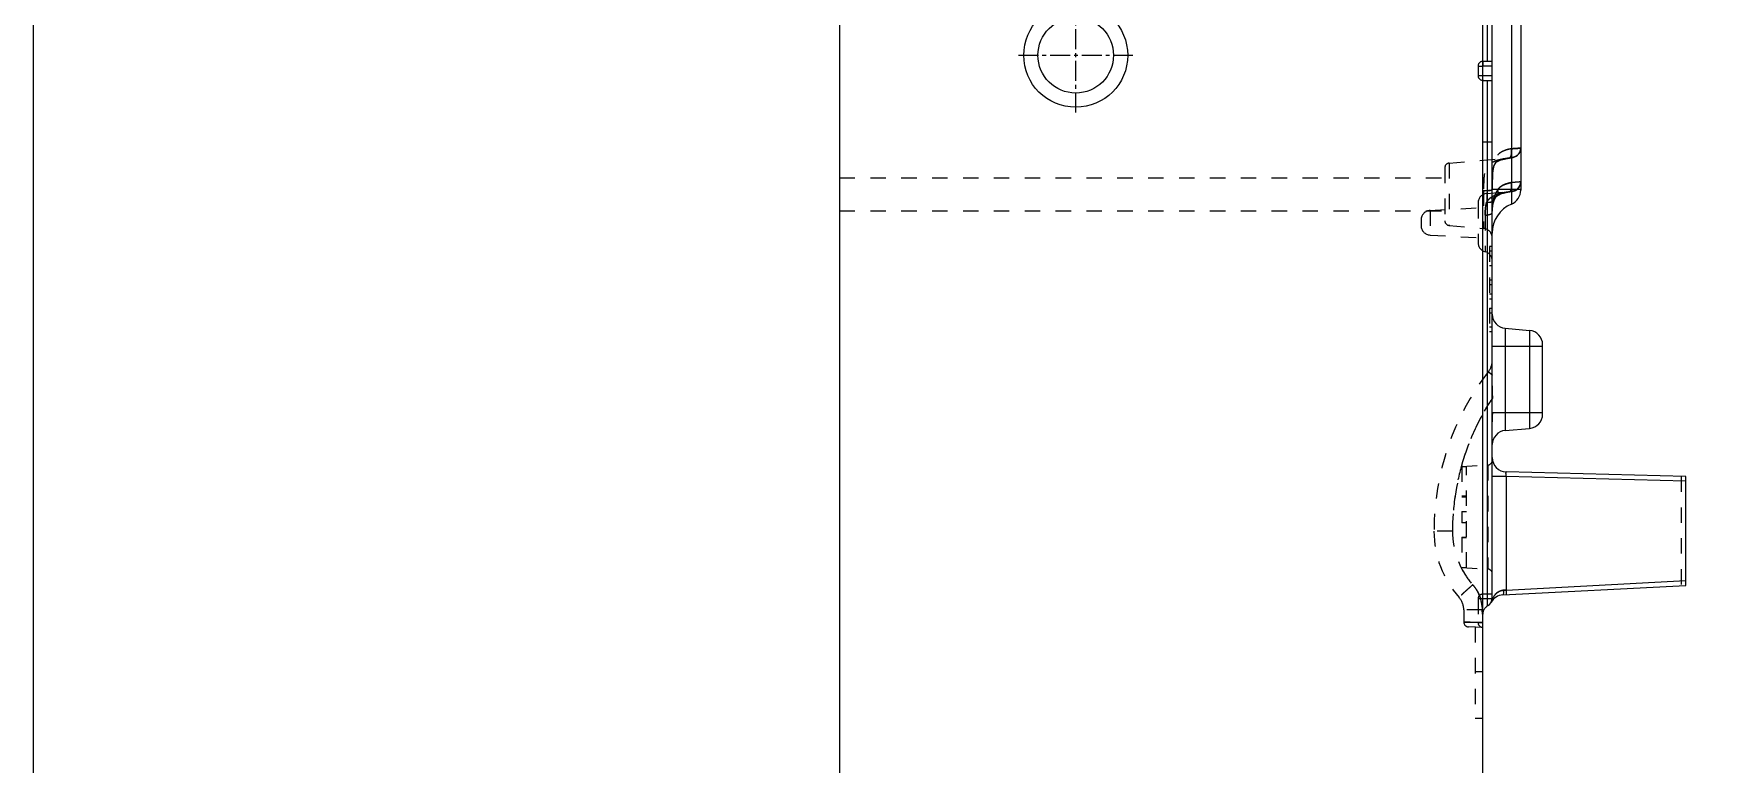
# Model space of a CAD drawing. Header units: millimetres. Extents: x -2895 to -298, y -11750 to -2997.
# Drawn here: x -2090 to -1912.2, y -6714.7 to -6637.3 of the extents above; entities that cross this region are included whole.
import ezdxf

# ---------------------------------------------------------------- set-up
doc = ezdxf.new("R2010")
doc.units = ezdxf.units.MM
doc.header["$LTSCALE"] = 16.335
doc.linetypes.add('CENTER', pattern=[0.6, 0.375, -0.075, 0.075, -0.075])
doc.linetypes.add('HIDDEN', pattern=[0.2, 0.1, -0.1])
doc.layers.get('0').update_dxf_attribs({"linetype": 'CONTINUOUS'})
doc.layers.add('DEFAULT_2', color=8, linetype='HIDDEN')

msp = doc.modelspace()

# ---------------------------------------------------------------- linework, layer by layer
at = {"color": 7, "linetype": 'Continuous'}
for p, q in [((-2004.722, -6411.623), (-2004.722, -6791.623)), ((-1935.626, -6697.046), (-1935.626, -6494.708)), ((-1936.631, -6735.76), (-1936.631, -6495.949)), ((-1933.596, -6506.557), (-1933.596, -6655.38)), ((-1932.611, -6508.039), (-1932.611, -6653.898)), ((-1936.129, -6640.263), (-1936.129, -6593.028)), ((-1935.626, -6640.763), (-1936.634, -6640.763)), ((-1935.633, -6640.263), (-1936.571, -6640.263)), ((-1936.634, -6641.773), (-1935.626, -6641.773)), ((-1936.571, -6642.273), (-1935.633, -6642.273)), ((-1936.129, -6697.916), (-1936.129, -6642.273)), ((-1935.626, -6648.806), (-1936.631, -6648.806)), ((-1932.611, -6653.831), (-1935.626, -6653.831)), ((-1934.25, -6668.524), (-1931.676, -6668.749)), ((-1934.25, -6668.524), (-1934.25, -6679.338)), ((-1931.676, -6668.749), (-1931.676, -6679.113)), ((-1935.626, -6670.413), (-1930.3, -6670.413)), ((-1930.3, -6677.611), (-1930.3, -6670.251)), ((-1935.626, -6677.448), (-1930.3, -6677.448)), ((-1934.25, -6679.338), (-1931.676, -6679.113)), ((-1934.158, -6684.223), (-1935.626, -6684.223)), ((-1915.124, -6684.222), (-1934.158, -6683.723)), ((-1915.124, -6684.722), (-1934.158, -6684.223)), ((-1934.158, -6684.223), (-1934.158, -6696.235)), ((-1915.124, -6695.738), (-1915.124, -6684.222)), ((-1934.51, -6696.753), (-1915.124, -6695.738)), ((-1934.432, -6696.254), (-1934.25, -6696.241)), ((-1934.25, -6696.241), (-1934.158, -6696.235)), ((-1934.158, -6696.235), (-1915.124, -6695.238))]:
    msp.add_line(p, q, dxfattribs=at)
at = {"color": 1, "linetype": 'CENTER', "ltscale": 0.342088}
for p, q in [((-1979.722, -6645.673), (-1979.722, -6633.573)), ((-1985.772, -6639.623), (-1973.672, -6639.623))]:
    msp.add_line(p, q, dxfattribs=at)
msp.add_lwpolyline([(-2090.041, -6349.048), (-1299.97, -6349.048), (-1299.97, -6910.924), (-2090.041, -6910.924)], close=True)
at = {"color": 7, "linetype": 'Continuous'}
for radius in [5.5, 4]:
    msp.add_circle((-1979.722, -6639.623), radius, dxfattribs=at)
for centre, radius, start, end in [((-1934.219, -6653.898), 1.608, 292.8152, 359.99984), ((-1932.31, -6658.437), 3.317, 112.81489, 180), ((-1934.119, -6667.022), 1.508, 180, 265), ((-1931.807, -6670.251), 1.508, 0, 85), ((-1931.807, -6677.611), 1.508, 275, 360), ((-1934.119, -6680.84), 1.508, 95, 180), ((-1934.119, -6682.216), 1.508, 180, 268.5), ((-1934.431, -6698.259), 1.508, 93, 151.12986), ((-1934.22, -6697.675), 1.456, 122.28532, 130.49135), ((-1934.352, -6697.396), 1.145, 94.00357, 100.03444), ((-1936.631, -6697.046), 1.005, 300, 0)]:
    msp.add_arc(centre, radius, start, end, dxfattribs=at)
for points, knots in [([(-1934.158, -6684.223), (-1934.163, -6684.16), (-1934.171, -6684.042), (-1934.175, -6683.902), (-1934.174, -6683.813), (-1934.171, -6683.765), (-1934.168, -6683.741), (-1934.162, -6683.723), (-1934.158, -6683.723)], [0, 0, 0, 0, 0.38087, 0.703956, 0.827718, 0.9196673, 0.9768078, 1, 1, 1, 1]), ([(-1935.554, -6697.046), (-1935.541, -6697.022), (-1935.476, -6696.914), (-1935.401, -6696.812), (-1935.337, -6696.738)], [0, 0, 0, 0, 0.2204521, 1, 1, 1, 1]), ([(-1934.998, -6696.444), (-1934.965, -6696.424), (-1934.826, -6696.344), (-1934.672, -6696.29), (-1934.552, -6696.269)], [0, 0, 0, 0, 0.2396321, 1, 1, 1, 1]), ([(-1934.462, -6696.685), (-1934.465, -6696.695), (-1934.474, -6696.72), (-1934.492, -6696.753), (-1934.51, -6696.753)], [0, 0, 0, 0, 0.3622297, 1, 1, 1, 1]), ([(-1934.432, -6696.254), (-1934.428, -6696.337), (-1934.428, -6696.481), (-1934.444, -6696.626), (-1934.462, -6696.685)], [0, 0, 0, 0, 0.5732137, 1, 1, 1, 1]), ([(-1934.158, -6696.235), (-1934.155, -6696.299), (-1934.15, -6696.391), (-1934.146, -6696.509), (-1934.143, -6696.584), (-1934.143, -6696.644), (-1934.14, -6696.693), (-1934.145, -6696.714), (-1934.142, -6696.734), (-1934.145, -6696.734)], [0, 0, 0, 0, 0.3818757, 0.5551954, 0.7065626, 0.8307713, 0.9229515, 0.9799529, 1, 1, 1, 1])]:
    msp.add_open_spline(points, degree=3, knots=knots, dxfattribs=at)
for points in [[(-1935.337, -6696.738), (-1935.284, -6696.677), (-1935.227, -6696.62), (-1935.165, -6696.568)], [(-1935.554, -6697.046), (-1935.546, -6697.116), (-1935.554, -6697.191), (-1935.581, -6697.257)]]:
    msp.add_open_spline(points, degree=3, dxfattribs=at)
at = {"layer": 'DEFAULT_2', "color": 8, "linetype": 'HIDDEN'}
for p, q in [((-1937.134, -6640.766), (-1936.634, -6640.763)), ((-1937.134, -6640.766), (-1937.134, -6641.771)), ((-1936.571, -6640.263), (-1936.631, -6640.263)), ((-1937.134, -6641.771), (-1936.651, -6641.771)), ((-1936.571, -6642.273), (-1936.631, -6642.273)), ((-1940.192, -6651.027), (-1933.529, -6650.444)), ((-1934.681, -6650.678), (-1933.843, -6650.51)), ((-1933.898, -6650.508), (-1933.843, -6650.51)), ((-1933.843, -6650.51), (-1933.843, -6650.51)), ((-1933.529, -6650.444), (-1933.529, -6650.444)), ((-1932.621, -6649.584), (-1932.611, -6649.443)), ((-1940.651, -6651.528), (-1940.651, -6657.138)), ((-1940.192, -6651.027), (-1940.192, -6657.64)), ((-1935.626, -6653.54), (-1935.597, -6652.218)), ((-1935.626, -6653.68), (-1935.604, -6652.339)), ((-1935.597, -6652.218), (-1935.443, -6651.282)), ((-1935.443, -6651.282), (-1935.206, -6650.926)), ((-1935.198, -6650.914), (-1934.699, -6650.686)), ((-2004.722, -6652.583), (-1940.651, -6652.583)), ((-1936.544, -6653.94), (-1936.544, -6657.959)), ((-1936.216, -6654.253), (-1933.529, -6654.018)), ((-1934.766, -6654.303), (-1933.836, -6654.088)), ((-1933.898, -6654.085), (-1933.836, -6654.088)), ((-1933.836, -6654.088), (-1933.836, -6654.088)), ((-1933.529, -6654.018), (-1933.529, -6654.018)), ((-1932.68, -6653.382), (-1932.625, -6653.183)), ((-1932.677, -6653.375), (-1932.625, -6653.18)), ((-1932.625, -6653.183), (-1932.611, -6653.02)), ((-1932.611, -6653.017), (-1932.611, -6653.026)), ((-1942.211, -6656.042), (-1937.134, -6655.776)), ((-1937.134, -6655.254), (-1937.134, -6659.442)), ((-1936.216, -6654.253), (-1936.216, -6655.156)), ((-1935.626, -6656.283), (-1935.612, -6655.879)), ((-1935.612, -6655.879), (-1935.532, -6655.303)), ((-1935.532, -6655.303), (-1935.394, -6654.873)), ((-1935.394, -6654.874), (-1935.24, -6654.624)), ((-1935.394, -6654.874), (-1935.394, -6654.873)), ((-1935.234, -6654.614), (-1935.165, -6654.537)), ((-1935.216, -6654.592), (-1935.167, -6654.539)), ((-1935.168, -6654.54), (-1934.738, -6654.293)), ((-1935.168, -6654.54), (-1934.766, -6654.303)), ((-1935.168, -6654.54), (-1935.165, -6654.537)), ((-2004.722, -6656.083), (-1940.651, -6656.083)), ((-1943.164, -6657.046), (-1943.164, -6657.636)), ((-1942.211, -6656.042), (-1942.211, -6658.654)), ((-1940.192, -6657.64), (-1936.544, -6657.959)), ((-1936.38, -6656.541), (-1936.38, -6660.415)), ((-1942.211, -6658.654), (-1937.134, -6658.921)), ((-1935.928, -6659.861), (-1935.928, -6668.906)), ((-1935.626, -6659.861), (-1935.928, -6659.861)), ((-1935.626, -6660.363), (-1935.928, -6660.363)), ((-1935.928, -6661.871), (-1935.626, -6661.871)), ((-1935.928, -6663.378), (-1935.626, -6663.378)), ((-1935.928, -6663.881), (-1935.626, -6663.881)), ((-1935.928, -6664.886), (-1935.626, -6664.886)), ((-1935.928, -6665.388), (-1935.626, -6665.388)), ((-1935.928, -6666.393), (-1935.626, -6666.393)), ((-1935.928, -6666.896), (-1935.626, -6666.896)), ((-1935.626, -6668.403), (-1935.928, -6668.403)), ((-1935.626, -6668.906), (-1935.928, -6668.906)), ((-1938.842, -6683.144), (-1936.102, -6683.001)), ((-1938.842, -6683.144), (-1938.842, -6686.376)), ((-1938.842, -6683.178), (-1938.34, -6683.152)), ((-1938.34, -6693.855), (-1938.34, -6683.152)), ((-1936.102, -6683.001), (-1936.102, -6694.006)), ((-1915.624, -6684.209), (-1915.624, -6695.764)), ((-1938.34, -6686.292), (-1938.842, -6686.292)), ((-1938.842, -6686.376), (-1938.34, -6686.376)), ((-1938.842, -6687.9), (-1938.34, -6687.9)), ((-1938.842, -6687.9), (-1938.842, -6689.106)), ((-1938.34, -6689.106), (-1938.842, -6689.106)), ((-1939.839, -6690.011), (-1941.797, -6690.011)), ((-1938.842, -6690.631), (-1938.34, -6690.631)), ((-1938.842, -6690.631), (-1938.842, -6693.862)), ((-1938.34, -6690.714), (-1938.842, -6690.714)), ((-1938.842, -6693.828), (-1938.34, -6693.855)), ((-1938.842, -6693.862), (-1936.102, -6694.006)), ((-1935.626, -6696.664), (-1936.634, -6696.664)), ((-1934.158, -6696.235), (-1934.432, -6696.254)), ((-1936.684, -6698.337), (-1938.641, -6698.337)), ((-1938.641, -6698.337), (-1938.641, -6699.629)), ((-1935.633, -6697.164), (-1937.134, -6697.164)), ((-1937.134, -6697.164), (-1937.134, -6699.682)), ((-1936.657, -6698.785), (-1936.684, -6698.338)), ((-1936.657, -6698.339), (-1936.657, -6698.785)), ((-1935.626, -6697.046), (-1935.554, -6697.046)), ((-1938.641, -6699.629), (-1936.631, -6699.682)), ((-1938.616, -6699.63), (-1938.641, -6699.629)), ((-1937.983, -6699.646), (-1938.616, -6699.63)), ((-1936.631, -6700.182), (-1938.159, -6700.129)), ((-1937.721, -6699.653), (-1937.983, -6699.646)), ((-1937.159, -6699.668), (-1937.721, -6699.653)), ((-1937.431, -6700.154), (-1937.431, -6709.835)), ((-1936.89, -6699.675), (-1937.159, -6699.668)), ((-1937.134, -6699.682), (-1936.631, -6699.682)), ((-1937.085, -6699.682), (-1937.134, -6699.682)), ((-1936.631, -6699.682), (-1937.085, -6699.682)), ((-1936.631, -6699.682), (-1936.89, -6699.675)), ((-1936.631, -6704.877), (-1937.431, -6704.877)), ((-1936.631, -6709.835), (-1937.431, -6709.835))]:
    msp.add_line(p, q, dxfattribs=at)
for points in [[(-1935.604, -6652.339), (-1935.464, -6651.347), (-1935.222, -6650.933), (-1934.728, -6650.691), (-1933.844, -6650.51)], [(-1933.843, -6650.51), (-1933.788, -6650.502), (-1933.634, -6650.476)], [(-1933.817, -6650.506), (-1933.655, -6650.48), (-1933.525, -6650.455)], [(-1933.511, -6650.452), (-1933.419, -6650.431), (-1933.345, -6650.412), (-1933.23, -6650.371), (-1933.092, -6650.301), (-1932.961, -6650.206)], [(-1933.428, -6650.433), (-1933.352, -6650.414), (-1933.239, -6650.375), (-1933.1, -6650.306), (-1932.968, -6650.211)], [(-1932.968, -6650.211), (-1932.847, -6650.09), (-1932.745, -6649.944), (-1932.667, -6649.775)], [(-1932.961, -6650.206), (-1932.842, -6650.085), (-1932.742, -6649.939), (-1932.666, -6649.771), (-1932.621, -6649.584)], [(-1933.836, -6654.088), (-1933.757, -6654.076), (-1933.596, -6654.046), (-1933.47, -6654.019), (-1933.378, -6653.995), (-1933.289, -6653.968), (-1933.151, -6653.908), (-1933.008, -6653.818)], [(-1933.79, -6654.081), (-1933.622, -6654.051), (-1933.488, -6654.023), (-1933.39, -6653.999), (-1933.304, -6653.973), (-1933.167, -6653.917), (-1933.021, -6653.827)], [(-1933.021, -6653.827), (-1932.886, -6653.708), (-1932.77, -6653.559), (-1932.68, -6653.382)], [(-1933.008, -6653.818), (-1932.877, -6653.698), (-1932.764, -6653.55), (-1932.677, -6653.375)], [(-1935.626, -6656.285), (-1935.619, -6655.998), (-1935.552, -6655.398)], [(-1935.552, -6655.398), (-1935.425, -6654.945), (-1935.394, -6654.874)], [(-1935.394, -6654.873), (-1935.361, -6654.807), (-1935.288, -6654.686), (-1935.216, -6654.592)]]:
    msp.add_lwpolyline(points, dxfattribs=at)
for centre, radius, start, end in [((-1936.631, -6640.766), 0.502, 90, 180), ((-1936.631, -6641.771), 0.502, 180, 270), ((-1933.616, -6649.443), 1.005, 274.99708, 359.99764), ((-1940.149, -6651.528), 0.502, 95, 180), ((-1931.974, -6655.694), 3.595, 148.7966, 161.05971), ((-1933.616, -6653.017), 1.005, 274.99567, 359.86559), ((-1936.129, -6655.254), 1.005, 95, 180), ((-1931.855, -6655.737), 3.722, 160.04795, 161.02625), ((-1942.159, -6657.046), 1.005, 93.00017, 180), ((-1942.159, -6657.651), 1.005, 180, 266.99983), ((-1940.149, -6657.139), 0.502, 180, 265), ((-1936.129, -6659.442), 1.005, 180, 255.52249), ((-1936.631, -6658.96), 1.005, 0, 85), ((-1936.631, -6661.389), 1.005, 0, 75.52249), ((-1937.636, -6671.891), 2.01, 322.38654, 0), ((-1914.119, -6690.011), 27.678, 142.38654, 180), ((-1914.16, -6690.013), 25.68, 146.68576, 179.99588), ((-1914.297, -6689.927), 25.517, 146.67762, 149.74249), ((-1914.058, -6690.055), 25.789, 151.56221, 164.11653), ((-1936.129, -6682.499), 0.502, 273, 0), ((-1914.203, -6690.004), 25.636, 164.1381, 171.40357), ((-1914.106, -6690.017), 25.734, 171.40362, 179.98695), ((-1931.244, -6690.011), 10.553, 180, 221.51346), ((-1931.297, -6690.011), 8.542, 179.99999, 221.51347), ((-1931.322, -6690.022), 8.515, 208.22351, 209.02581), ((-1931.269, -6689.991), 8.577, 209.03648, 221.48803), ((-1936.129, -6694.508), 0.502, 0, 87), ((-1940.698, -6698.333), 4.013, 31.80198, 41.51966), ((-1940.794, -6698.384), 4.122, 23.07693, 31.70528), ((-1936.634, -6697.164), 0.5, 90, 180), ((-1940.651, -6698.337), 2.01, 0, 41.51346), ((-1935.626, -6698.787), 1.005, 120, 180), ((-1935.947, -6697.109), 0.395, 322.89211, 338.06688), ((-1938.141, -6699.629), 0.5, 180, 268), ((-1936.634, -6699.682), 0.5, 180, 268)]:
    msp.add_arc(centre, radius, start, end, dxfattribs=at)
for points, knots in [([(-1937.134, -6640.766), (-1937.136, -6640.764), (-1937.111, -6640.768), (-1937.096, -6640.762), (-1937.046, -6640.764), (-1936.99, -6640.763), (-1936.917, -6640.763), (-1936.803, -6640.765), (-1936.713, -6640.766), (-1936.651, -6640.766)], [0, 0, 0, 0, 0.0192077, 0.0755592, 0.1670726, 0.2906564, 0.441679, 0.6151908, 1, 1, 1, 1]), ([(-1937.134, -6640.766), (-1937.085, -6640.764), (-1936.918, -6640.761), (-1936.752, -6640.766), (-1936.634, -6640.766)], [0, 0, 0, 0, 0.2926999, 1, 1, 1, 1]), ([(-1936.631, -6640.263), (-1936.633, -6640.312), (-1936.635, -6640.479), (-1936.631, -6640.645), (-1936.631, -6640.763)], [0, 0, 0, 0, 0.2926981, 1, 1, 1, 1]), ([(-1937.134, -6641.771), (-1937.136, -6641.773), (-1937.111, -6641.769), (-1937.096, -6641.774), (-1937.046, -6641.773), (-1936.99, -6641.774), (-1936.917, -6641.773), (-1936.803, -6641.772), (-1936.713, -6641.771), (-1936.651, -6641.771)], [0, 0, 0, 0, 0.0192078, 0.0755595, 0.167073, 0.2906569, 0.4416794, 0.615191, 1, 1, 1, 1]), ([(-1937.134, -6641.771), (-1937.085, -6641.773), (-1936.918, -6641.775), (-1936.752, -6641.771), (-1936.634, -6641.771)], [0, 0, 0, 0, 0.2926999, 1, 1, 1, 1]), ([(-1936.631, -6642.273), (-1936.631, -6642.268), (-1936.635, -6642.185), (-1936.634, -6642.103), (-1936.633, -6642.026)], [0, 0, 0, 0, 0.0685248, 1, 1, 1, 1]), ([(-1936.633, -6642.026), (-1936.633, -6642.006), (-1936.632, -6641.922), (-1936.631, -6641.838), (-1936.631, -6641.773)], [0, 0, 0, 0, 0.2353202, 1, 1, 1, 1]), ([(-1933.898, -6650.508), (-1934.129, -6650.538), (-1934.574, -6650.606), (-1935.202, -6650.758), (-1935.75, -6650.995), (-1936.331, -6651.523), (-1936.512, -6652.356), (-1936.543, -6653.214), (-1936.543, -6653.693), (-1936.544, -6653.94)], [0, 0, 0, 0, 0.1381069, 0.2659432, 0.3813301, 0.4877136, 0.7174849, 0.8539965, 1, 1, 1, 1]), ([(-1935.633, -6650.962), (-1935.387, -6650.826), (-1934.806, -6650.641), (-1934.214, -6650.549), (-1933.898, -6650.508)], [0, 0, 0, 0, 0.4694778, 1, 1, 1, 1]), ([(-1933.596, -6649.515), (-1933.824, -6649.551), (-1934.248, -6649.652), (-1934.735, -6649.881), (-1935.034, -6650.142), (-1935.27, -6650.454), (-1935.463, -6650.941), (-1935.57, -6651.593), (-1935.614, -6652.305), (-1935.626, -6653.057), (-1935.626, -6653.571), (-1935.626, -6653.831)], [0, 0, 0, 0, 0.1284599, 0.2419014, 0.2948221, 0.3476165, 0.4586043, 0.5813185, 0.7144447, 0.8552473, 1, 1, 1, 1]), ([(-1933.596, -6649.515), (-1933.668, -6649.527), (-1933.94, -6649.577), (-1934.208, -6649.654), (-1934.397, -6649.733)], [0, 0, 0, 0, 0.2627134, 1, 1, 1, 1]), ([(-1933.529, -6650.444), (-1933.529, -6650.447), (-1933.543, -6650.446), (-1933.558, -6650.453), (-1933.593, -6650.459), (-1933.636, -6650.467), (-1933.69, -6650.477), (-1933.778, -6650.491), (-1933.848, -6650.502), (-1933.898, -6650.508)], [0, 0, 0, 0, 0.0198138, 0.075771, 0.1648642, 0.2840222, 0.4301737, 0.6002549, 1, 1, 1, 1]), ([(-1933.843, -6650.51), (-1933.792, -6650.503), (-1933.714, -6650.437), (-1933.653, -6650.317), (-1933.595, -6650.131), (-1933.569, -6649.857), (-1933.582, -6649.631), (-1933.596, -6649.515)], [0, 0, 0, 0, 0.1443363, 0.2477806, 0.3744091, 0.6791047, 1, 1, 1, 1]), ([(-1933.843, -6650.51), (-1933.791, -6650.502), (-1933.712, -6650.435), (-1933.652, -6650.313), (-1933.595, -6650.125), (-1933.569, -6649.854), (-1933.582, -6649.629), (-1933.596, -6649.515)], [0, 0, 0, 0, 0.147013, 0.2521026, 0.3799176, 0.6840097, 1, 1, 1, 1]), ([(-1933.596, -6649.515), (-1933.462, -6649.508), (-1933.271, -6649.496), (-1933.033, -6649.48), (-1932.889, -6649.469), (-1932.775, -6649.459), (-1932.698, -6649.453), (-1932.653, -6649.448), (-1932.63, -6649.447), (-1932.62, -6649.443), (-1932.611, -6649.445), (-1932.611, -6649.443)], [0, 0, 0, 0, 0.4071087, 0.580018, 0.7266071, 0.8440829, 0.9298458, 0.9602653, 0.9821866, 0.9954714, 1, 1, 1, 1]), ([(-1932.611, -6649.443), (-1932.611, -6649.445), (-1932.62, -6649.443), (-1932.63, -6649.447), (-1932.653, -6649.448), (-1932.698, -6649.453), (-1932.775, -6649.459), (-1932.889, -6649.469), (-1933.033, -6649.48), (-1933.271, -6649.496), (-1933.462, -6649.508), (-1933.596, -6649.515)], [0, 0, 0, 0, 0.0045306, 0.017818, 0.0397419, 0.0701637, 0.1559288, 0.2734013, 0.4199872, 0.5928977, 1, 1, 1, 1]), ([(-1933.151, -6650.332), (-1933.181, -6650.347), (-1933.301, -6650.402), (-1933.432, -6650.436), (-1933.529, -6650.444)], [0, 0, 0, 0, 0.2614824, 1, 1, 1, 1]), ([(-1932.611, -6649.443), (-1932.611, -6649.472), (-1932.617, -6649.59), (-1932.646, -6649.708), (-1932.677, -6649.792)], [0, 0, 0, 0, 0.2413137, 1, 1, 1, 1]), ([(-1935.626, -6653.893), (-1935.626, -6653.9), (-1935.651, -6653.915), (-1935.696, -6653.928), (-1935.777, -6653.944), (-1935.941, -6653.964), (-1936.201, -6653.981), (-1936.424, -6653.987), (-1936.544, -6653.988)], [0, 0, 0, 0, 0.0236314, 0.0762243, 0.1617363, 0.2817615, 0.6138135, 1, 1, 1, 1]), ([(-1936.544, -6653.94), (-1936.485, -6653.939), (-1936.267, -6653.934), (-1936.048, -6653.923), (-1935.89, -6653.905)], [0, 0, 0, 0, 0.268752, 1, 1, 1, 1]), ([(-1935.89, -6653.905), (-1935.838, -6653.899), (-1935.757, -6653.886), (-1935.675, -6653.867), (-1935.648, -6653.853)], [0, 0, 0, 0, 0.6339673, 1, 1, 1, 1]), ([(-1933.898, -6654.085), (-1934.26, -6654.134), (-1934.917, -6654.242), (-1935.555, -6654.497), (-1935.792, -6654.683)], [0, 0, 0, 0, 0.5484595, 1, 1, 1, 1]), ([(-1935.648, -6653.853), (-1935.645, -6653.851), (-1935.636, -6653.846), (-1935.626, -6653.838), (-1935.626, -6653.831)], [0, 0, 0, 0, 0.3524939, 1, 1, 1, 1]), ([(-1935.615, -6652.501), (-1935.618, -6652.609), (-1935.627, -6653.053), (-1935.626, -6653.496), (-1935.626, -6653.831)], [0, 0, 0, 0, 0.2455753, 1, 1, 1, 1]), ([(-1935.167, -6654.539), (-1935.081, -6654.453), (-1934.973, -6654.206), (-1935.011, -6653.952), (-1935.049, -6653.831)], [0, 0, 0, 0, 0.4900511, 1, 1, 1, 1]), ([(-1935.165, -6654.537), (-1935.079, -6654.451), (-1934.974, -6654.204), (-1935.011, -6653.951), (-1935.049, -6653.831)], [0, 0, 0, 0, 0.4901514, 1, 1, 1, 1]), ([(-1935.049, -6653.831), (-1934.971, -6653.73), (-1934.787, -6653.542), (-1934.439, -6653.335), (-1934.035, -6653.189), (-1933.747, -6653.121), (-1933.596, -6653.094)], [0, 0, 0, 0, 0.2298202, 0.4677688, 0.7239128, 1, 1, 1, 1]), ([(-1934.686, -6654.222), (-1934.624, -6654.208), (-1934.363, -6654.153), (-1934.099, -6654.112), (-1933.898, -6654.085)], [0, 0, 0, 0, 0.2402253, 1, 1, 1, 1]), ([(-1934.236, -6653.265), (-1934.276, -6653.28), (-1934.43, -6653.34), (-1934.579, -6653.416), (-1934.68, -6653.485)], [0, 0, 0, 0, 0.2589268, 1, 1, 1, 1]), ([(-1933.596, -6653.094), (-1933.652, -6653.104), (-1933.869, -6653.147), (-1934.083, -6653.208), (-1934.236, -6653.265)], [0, 0, 0, 0, 0.2595139, 1, 1, 1, 1]), ([(-1933.529, -6654.018), (-1933.529, -6654.021), (-1933.543, -6654.02), (-1933.558, -6654.028), (-1933.593, -6654.033), (-1933.636, -6654.043), (-1933.69, -6654.052), (-1933.778, -6654.068), (-1933.848, -6654.078), (-1933.898, -6654.085)], [0, 0, 0, 0, 0.0199483, 0.0760636, 0.1653142, 0.284593, 0.4307932, 0.6008169, 1, 1, 1, 1]), ([(-1933.836, -6654.088), (-1933.786, -6654.081), (-1933.71, -6654.017), (-1933.65, -6653.899), (-1933.593, -6653.714), (-1933.567, -6653.44), (-1933.581, -6653.211), (-1933.596, -6653.094)], [0, 0, 0, 0, 0.1415491, 0.2431498, 0.3684642, 0.6736488, 1, 1, 1, 1]), ([(-1932.611, -6653.017), (-1932.611, -6653.019), (-1932.62, -6653.018), (-1932.63, -6653.021), (-1932.653, -6653.023), (-1932.697, -6653.028), (-1932.775, -6653.035), (-1932.889, -6653.045), (-1933.033, -6653.057), (-1933.271, -6653.074), (-1933.462, -6653.086), (-1933.596, -6653.094)], [0, 0, 0, 0, 0.0045552, 0.0178193, 0.0397074, 0.0701012, 0.1558905, 0.2734111, 0.4200367, 0.5929673, 1, 1, 1, 1]), ([(-1933.164, -6653.912), (-1933.194, -6653.927), (-1933.31, -6653.979), (-1933.435, -6654.01), (-1933.529, -6654.018)], [0, 0, 0, 0, 0.2614551, 1, 1, 1, 1]), ([(-1932.611, -6653.026), (-1932.611, -6653.054), (-1932.619, -6653.171), (-1932.647, -6653.286), (-1932.678, -6653.369)], [0, 0, 0, 0, 0.2417606, 1, 1, 1, 1]), ([(-1936.216, -6655.156), (-1936.281, -6655.362), (-1936.36, -6655.825), (-1936.38, -6656.291), (-1936.38, -6656.541)], [0, 0, 0, 0, 0.4627898, 1, 1, 1, 1]), ([(-1936.38, -6656.541), (-1936.38, -6656.454), (-1936.375, -6656.125), (-1936.349, -6655.795), (-1936.309, -6655.557)], [0, 0, 0, 0, 0.2642552, 1, 1, 1, 1]), ([(-1936.309, -6655.557), (-1936.303, -6655.521), (-1936.279, -6655.386), (-1936.246, -6655.252), (-1936.216, -6655.156)], [0, 0, 0, 0, 0.262808, 1, 1, 1, 1]), ([(-1936.216, -6655.156), (-1936.054, -6655.185), (-1935.801, -6655.186), (-1935.518, -6655.051), (-1935.424, -6654.935), (-1935.395, -6654.874)], [0, 0, 0, 0, 0.5358132, 0.780429, 1, 1, 1, 1]), ([(-1936.216, -6655.156), (-1936.165, -6655.165), (-1935.963, -6655.19), (-1935.748, -6655.162), (-1935.613, -6655.092)], [0, 0, 0, 0, 0.2550854, 1, 1, 1, 1]), ([(-1935.792, -6654.683), (-1935.683, -6654.707), (-1935.457, -6654.721), (-1935.245, -6654.617), (-1935.168, -6654.54)], [0, 0, 0, 0, 0.505153, 1, 1, 1, 1]), ([(-1935.638, -6654.576), (-1935.614, -6654.561), (-1935.51, -6654.501), (-1935.402, -6654.45), (-1935.318, -6654.416)], [0, 0, 0, 0, 0.2422017, 1, 1, 1, 1]), ([(-1935.626, -6656.283), (-1935.626, -6656.175), (-1935.617, -6655.753), (-1935.572, -6655.331), (-1935.509, -6655.024)], [0, 0, 0, 0, 0.2571517, 1, 1, 1, 1]), ([(-1935.613, -6655.092), (-1935.589, -6655.079), (-1935.499, -6655.026), (-1935.427, -6654.943), (-1935.394, -6654.873)], [0, 0, 0, 0, 0.2655192, 1, 1, 1, 1]), ([(-1935.375, -6654.527), (-1935.39, -6654.57), (-1935.447, -6654.748), (-1935.491, -6654.931), (-1935.518, -6655.071)], [0, 0, 0, 0, 0.2431829, 1, 1, 1, 1]), ([(-1935.509, -6655.024), (-1935.5, -6654.981), (-1935.463, -6654.813), (-1935.417, -6654.647), (-1935.375, -6654.527)], [0, 0, 0, 0, 0.2560122, 1, 1, 1, 1]), ([(-1935.318, -6654.416), (-1935.269, -6654.396), (-1935.063, -6654.318), (-1934.85, -6654.26), (-1934.686, -6654.222)], [0, 0, 0, 0, 0.2375733, 1, 1, 1, 1]), ([(-1936.38, -6656.541), (-1936.201, -6656.529), (-1935.956, -6656.496), (-1935.705, -6656.4), (-1935.626, -6656.32), (-1935.626, -6656.285)], [0, 0, 0, 0, 0.6502294, 0.872254, 1, 1, 1, 1]), ([(-1936.38, -6656.541), (-1936.201, -6656.529), (-1935.956, -6656.496), (-1935.705, -6656.4), (-1935.626, -6656.32), (-1935.626, -6656.285)], [0, 0, 0, 0, 0.6502319, 0.8722553, 1, 1, 1, 1]), ([(-1936.044, -6673.118), (-1936.046, -6673.121), (-1936.031, -6673.131), (-1936.018, -6673.148), (-1935.981, -6673.178), (-1935.936, -6673.217), (-1935.875, -6673.267), (-1935.771, -6673.352), (-1935.686, -6673.42), (-1935.626, -6673.468)], [0, 0, 0, 0, 0.0172947, 0.0664718, 0.1475499, 0.2601471, 0.4035697, 0.5760475, 1, 1, 1, 1]), ([(-1935.626, -6673.468), (-1935.686, -6673.42), (-1935.771, -6673.352), (-1935.875, -6673.267), (-1935.936, -6673.217), (-1935.981, -6673.178), (-1936.018, -6673.148), (-1936.031, -6673.131), (-1936.046, -6673.121), (-1936.044, -6673.118)], [0, 0, 0, 0, 0.4239535, 0.5964313, 0.7398537, 0.8524507, 0.9335285, 0.9827054, 1, 1, 1, 1]), ([(-1935.62, -6675.91), (-1935.62, -6675.802), (-1935.62, -6675.372), (-1935.626, -6674.942), (-1935.626, -6674.62)], [0, 0, 0, 0, 0.2519129, 1, 1, 1, 1]), ([(-1935.626, -6674.62), (-1935.626, -6674.726), (-1935.624, -6675.156), (-1935.62, -6675.587), (-1935.62, -6675.91)], [0, 0, 0, 0, 0.2471416, 1, 1, 1, 1]), ([(-1937.694, -6695.673), (-1937.79, -6695.758), (-1937.978, -6695.926), (-1938.251, -6696.17), (-1938.501, -6696.395), (-1938.719, -6696.593), (-1938.876, -6696.738), (-1938.979, -6696.835), (-1939.039, -6696.892), (-1939.084, -6696.937), (-1939.121, -6696.971), (-1939.134, -6696.99), (-1939.148, -6697.002), (-1939.146, -6697.005)], [0, 0, 0, 0, 0.1956127, 0.3839266, 0.5567779, 0.707889, 0.831722, 0.8819972, 0.923813, 0.9567057, 0.9804485, 0.994888, 1, 1, 1, 1]), ([(-1937.694, -6695.673), (-1937.79, -6695.758), (-1937.978, -6695.926), (-1938.251, -6696.17), (-1938.501, -6696.395), (-1938.719, -6696.593), (-1938.876, -6696.738), (-1938.979, -6696.835), (-1939.039, -6696.892), (-1939.084, -6696.937), (-1939.121, -6696.971), (-1939.134, -6696.99), (-1939.148, -6697.002), (-1939.146, -6697.005)], [0, 0, 0, 0, 0.1956126, 0.3839264, 0.5567778, 0.7078888, 0.8317219, 0.8819972, 0.923813, 0.9567056, 0.9804485, 0.994888, 1, 1, 1, 1]), ([(-1937.694, -6695.673), (-1937.533, -6695.855), (-1937.315, -6696.15), (-1937.083, -6696.578), (-1936.938, -6696.913), (-1936.821, -6697.26), (-1936.757, -6697.62), (-1936.676, -6697.975), (-1936.631, -6698.216), (-1936.631, -6698.338)], [0, 0, 0, 0, 0.2497808, 0.374737, 0.4998464, 0.6248437, 0.7496617, 0.8752627, 1, 1, 1, 1]), ([(-1936.631, -6697.164), (-1936.631, -6697.122), (-1936.632, -6696.978), (-1936.635, -6696.834), (-1936.633, -6696.733)], [0, 0, 0, 0, 0.2971086, 1, 1, 1, 1]), ([(-1936.633, -6696.733), (-1936.633, -6696.723), (-1936.633, -6696.7), (-1936.631, -6696.677), (-1936.631, -6696.664)], [0, 0, 0, 0, 0.4298946, 1, 1, 1, 1]), ([(-1934.432, -6696.254), (-1934.571, -6696.264), (-1934.836, -6696.334), (-1935.238, -6696.595), (-1935.451, -6696.865), (-1935.555, -6697.046)], [0, 0, 0, 0, 0.2940659, 0.5610763, 1, 1, 1, 1]), ([(-1934.461, -6696.685), (-1934.464, -6696.694), (-1934.475, -6696.722), (-1934.492, -6696.753), (-1934.51, -6696.753)], [0, 0, 0, 0, 0.3450397, 1, 1, 1, 1]), ([(-1935.554, -6697.046), (-1935.568, -6697.087), (-1935.621, -6697.253), (-1935.687, -6697.416), (-1935.751, -6697.531)], [0, 0, 0, 0, 0.2447952, 1, 1, 1, 1]), ([(-1935.554, -6697.046), (-1935.551, -6697.073), (-1935.547, -6697.179), (-1935.585, -6697.286), (-1935.632, -6697.348)], [0, 0, 0, 0, 0.2586966, 1, 1, 1, 1])]:
    msp.add_open_spline(points, degree=3, knots=knots, dxfattribs=at)
for points in [[(-1932.86, -6650.105), (-1932.94, -6650.198), (-1933.042, -6650.275), (-1933.151, -6650.332)], [(-1932.677, -6649.792), (-1932.719, -6649.905), (-1932.781, -6650.013), (-1932.86, -6650.105)], [(-1934.68, -6653.485), (-1934.82, -6653.579), (-1934.946, -6653.698), (-1935.049, -6653.831)], [(-1932.854, -6653.672), (-1932.938, -6653.772), (-1933.047, -6653.854), (-1933.164, -6653.912)], [(-1932.678, -6653.369), (-1932.719, -6653.478), (-1932.779, -6653.583), (-1932.854, -6653.672)], [(-1935.792, -6654.683), (-1935.959, -6654.813), (-1936.106, -6654.975), (-1936.216, -6655.156)], [(-1936.216, -6655.156), (-1936.105, -6654.975), (-1935.959, -6654.813), (-1935.792, -6654.683)], [(-1935.792, -6654.683), (-1935.743, -6654.644), (-1935.691, -6654.609), (-1935.638, -6654.576)], [(-1935.792, -6654.683), (-1935.736, -6654.695), (-1935.678, -6654.703), (-1935.62, -6654.704)], [(-1935.62, -6654.704), (-1935.553, -6654.706), (-1935.485, -6654.7), (-1935.421, -6654.682)], [(-1935.421, -6654.682), (-1935.327, -6654.657), (-1935.236, -6654.608), (-1935.168, -6654.54)], [(-1935.394, -6654.873), (-1935.344, -6654.768), (-1935.343, -6654.638), (-1935.375, -6654.527)], [(-1935.394, -6654.873), (-1935.344, -6654.768), (-1935.343, -6654.638), (-1935.375, -6654.527)], [(-1935.62, -6677.448), (-1935.62, -6677.771), (-1935.626, -6678.093), (-1935.626, -6678.416)], [(-1936.819, -6697.302), (-1936.866, -6697.12), (-1936.929, -6696.941), (-1937.002, -6696.769)], [(-1936.717, -6697.817), (-1936.747, -6697.645), (-1936.776, -6697.471), (-1936.819, -6697.302)], [(-1936.657, -6698.339), (-1936.657, -6698.164), (-1936.688, -6697.99), (-1936.717, -6697.817)], [(-1935.751, -6697.531), (-1935.708, -6697.452), (-1935.67, -6697.37), (-1935.638, -6697.286)], [(-1935.638, -6697.286), (-1935.622, -6697.246), (-1935.607, -6697.205), (-1935.593, -6697.165)], [(-1935.593, -6697.165), (-1935.58, -6697.125), (-1935.567, -6697.086), (-1935.554, -6697.046)]]:
    msp.add_open_spline(points, degree=3, dxfattribs=at)

doc.saveas('drawing.dxf')
